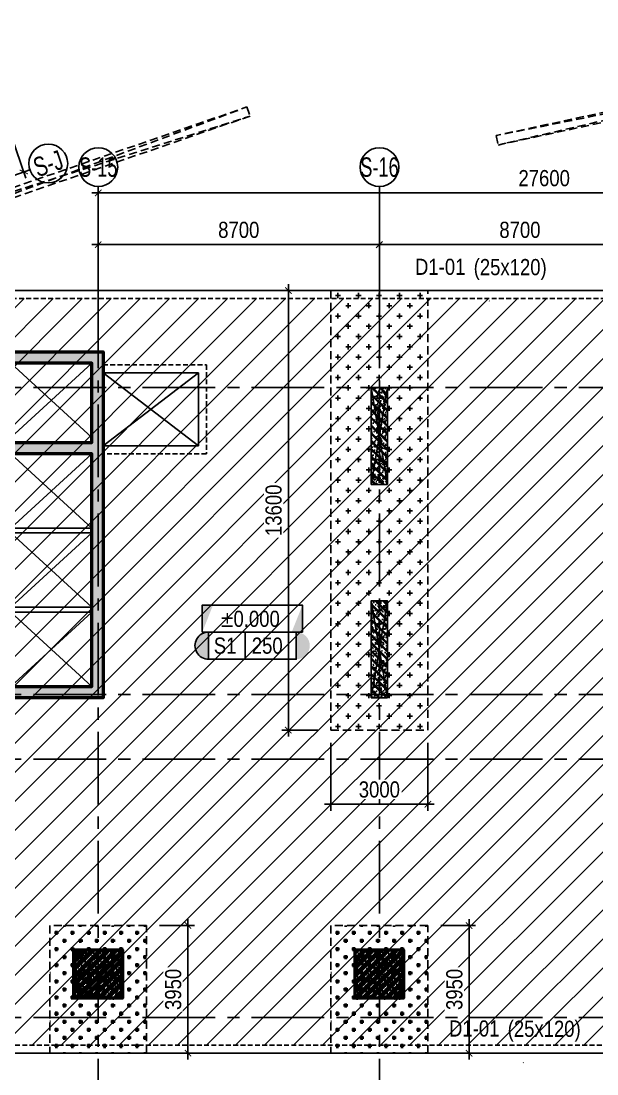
# Model space of a CAD drawing. Header units: millimetres. Extents: x -80883 to 1373228, y -532110 to 182357.
# Drawn here: x 1302852 to 1320670, y -337068 to -304485 of the extents above; entities that cross this region are included whole.
import ezdxf
from ezdxf.enums import TextEntityAlignment as Align

# ---------------------------------------------------------------- set-up
doc = ezdxf.new("R2010")
doc.units = ezdxf.units.MM
doc.header["$LTSCALE"] = 100
doc.header["$PDMODE"] = 32
doc.header["$PDSIZE"] = 2.5
for name, pattern in [('CENTER2', [1.125, 0.75, -0.125, 0.125, -0.125]), ('DASHED', [4.5, 3, -1.5]), ('HIDDEN', [0.375, 0.25, -0.125])]:
    doc.linetypes.add(name, pattern=pattern)
for name, color, linetype, lineweight in [('0-Hatch', 250, 'Continuous', 40), ('ccu12-Tencaukien', 9, 'Continuous', 15), ('KC-Tencaukien', 9, 'Continuous', 15), ('KT-Net cot', 2, 'Continuous', 50), ('KT-Net cot vach', 6, 'Continuous', 50), ('ST_MBDV Cot vach 220805$0$Xref_ST_MBDV Cot vach 30.7.2022$0$KT-Net cot vach', 6, 'Continuous', 50)]:
    doc.layers.add(name, color=color, linetype=linetype, lineweight=lineweight)
for name, color, linetype in [('0-khuat', 3, 'HIDDEN'), ('ccu11-Khuat', 9, 'DASHED'), ('ccu11-Manh', 8, 'Continuous'), ('ccu12-Chidan', 9, 'Continuous'), ('ccu12-Hatch', 250, 'Continuous'), ('ccu12-Manh', 8, 'Continuous'), ('ccu12-Text', 31, 'Continuous'), ('ccu12-Thay', 7, 'Continuous'), ('ccu12-Truc', 13, 'CENTER2'), ('KC2-DIM', 251, 'Continuous'), ('KCS_COLUMN', 2, 'Continuous'), ('KT-Dim', 8, 'Continuous'), ('KT-Hatch', 251, 'Continuous'), ('Xref_ST_MBDV Cot vach 30.7.2022|Xref_ST_MBDV Cot vach 30.7.2022|Xref_ST_MBDV Cot vach 30.7.2022|Xref_ST_MBDV Cot vach 30.7.2022|A-GRID-SYM', 50, 'Continuous'), ('Xref_ST_MBDV Cot vach 30.7.2022|Xref_ST_MBDV Cot vach 30.7.2022|Xref_ST_MBDV Cot vach 30.7.2022|Xref_ST_MBDV Cot vach 30.7.2022|KC-Betong', 6, 'Continuous')]:
    doc.layers.add(name, color=color, linetype=linetype)
doc.styles.add('Arial Narrow', font='ARIALN.TTF')
doc.styles.add('HBA-Text', font='GOTHIC.TTF')
doc.dimstyles.new('ccu12-200', dxfattribs={"dimscale": 200, "dimtxt": 2.5, "dimasz": 1, "dimexe": 1, "dimexo": 2, "dimgap": 1, "dimtad": 1, "dimdec": 0, "dimrnd": 5, "dimdsep": 46, "dimtxsty": 'Arial Narrow', "dimblk": 'ARCHTICK', "dimcen": -1, "dimdle": 1, "dimclrd": 256, "dimclre": 256, "dimclrt": 3, "dimadec": 0, "dimazin": 2, "dimtfac": 0.1, "dimtdec": 0, "dimtmove": 0, "dimatfit": 1, "dimldrblk": 'ARCHTICK', "dimfxl": 1, "dimtvp": 0.8333333333333334, "dimtolj": 1, "dimtzin": 12, "dimarcsym": 0})

# ---------------------------------------------------------------- blocks, each defined once
blk = doc.blocks.new('MBKC-T1-PN')
at = {"layer": '0-Hatch', "ltscale": 2}
h = blk.add_hatch(dxfattribs=at)
h.set_pattern_fill('CROSS', color=256, scale=1000, angle=90.00000000000001, style=0)
h.set_pattern_definition([(90, (1621195.804326333, -7908515.616437938), (-250.0000000000001, 250), [125, -375.0000000000001]), (180, (1621258.304326333, -7908453.116437938), (-250, -250.0000000000001), [125, -375.0000000000001])])
h.paths.add_polyline_path([(74136.80432633101, -31726.61643793434), (71136.80432633101, -31726.61643793434), (71136.80432633101, -35676.6149032829), (74136.80432633101, -35676.6149032829)])
h = blk.add_hatch(dxfattribs=at)
h.set_pattern_fill('CROSS', color=256, scale=1000, angle=90.00000000000001, style=0)
h.set_pattern_definition([(90, (1629895.804326333, -7908515.616428565), (-250.0000000000001, 250), [125, -375.0000000000001]), (180, (1629958.304326333, -7908453.116428565), (-250, -250.0000000000001), [125, -375.0000000000001])])
h.paths.add_polyline_path([(82836.80432633101, -31726.61642856174), (79836.80432633101, -31726.61642856174), (79836.80432633101, -35676.6148939103), (82836.80432633101, -35676.6148939103)])
at = {"layer": 'ccu12-Hatch', "ltscale": 0.5}
h = blk.add_hatch(dxfattribs=at)
h.set_pattern_fill('ANSI31', color=256, scale=200)
h.set_pattern_definition([(45, (-1232600.871086698, 300749.4537652719), (-449.0128060534577, 449.0128060534577), [])])
edge = h.paths.add_edge_path()
edge.add_arc((39596.5258784194, -12165.34503250691), 24169.46523214078, 82.88137897741478, 110.3519449384467, ccw=False)
edge.add_line((42591.70211395179, 11817.81507882464), (58406.76826363965, 7707.460248947376))
edge.add_arc((57566.76677237987, 4896.279314257787), 2933.997401648627, 22.368302132014207, 73.36346853650582, ccw=False)
edge.add_line((60280.00056402339, 6012.837931064423), (65645.2552123724, -9495.342720050656))
edge.add_arc((69912.35162360128, -7700.789438651875), 4629.096376454211, 202.8094831940485, 267.8461387636046)
edge.add_line((69738.37575314008, -12326.61538209155), (89786.80552536738, -12326.61538209155))
edge.add_line((89786.80552536738, -12326.61538209155), (89786.80552536552, -14486.6249031527))
edge.add_line((89786.80552536552, -14486.6249031527), (90834.7687206131, -14486.62490315287))
edge.add_line((90834.7687206131, -14486.62490315287), (90834.76635349239, -14486.62703115697))
edge.add_line((90834.76635349239, -14486.62703115697), (93582.1413394094, -14486.62703115703))
edge.add_line((93582.1413394094, -14486.62703115703), (93582.14357479545, -14486.50828201312))
edge.add_line((93582.14357479545, -14486.50828201312), (97086.90349016106, -14486.6082508968))
edge.add_line((97086.90349016106, -14486.6082508968), (97086.90349016106, -24426.61538177478))
edge.add_line((97086.90349016106, -24426.61538177478), (89886.80552545143, -24426.6153830188))
edge.add_line((89886.80552545143, -24426.6153830188), (89886.80552545143, -26426.61538159492))
edge.add_line((89886.80552545143, -26426.61538159492), (104609.6535231646, -26426.61538159504))
edge.add_line((104609.6535231646, -26426.61538159504), (105347.4875280627, -29849.06259193434))
edge.add_arc((100503.7394000653, -30535.27201428305), 4892.113990781321, -88.98280526600831, 8.063382661788978, ccw=False)
edge.add_line((100590.5864808073, -35426.61506945355), (55455.55192690738, -35426.61506945355))
edge.add_arc((55461.66778308339, -30567.90211140737), 4858.716807180945, 197.5048071931062, 269.9278795506233, ccw=False)
edge.add_line((50827.94980508671, -32029.33521380113), (46319.23951797537, -19000.21078809898))
edge.add_arc((35342.89111414202, -23363.40948498569), 11811.76223731449, 21.6782725501053, 114.2965891740708)
edge.add_line((30482.82222025329, -12597.84133938845), (15440.22126940242, -17787.66880758357))
edge.add_arc((13548.83679810865, -12297.90464630711), 5806.448636187753, 244.533379235947, 289.01032906862923, ccw=False)
edge.add_arc((51601.22406761372, 27498.46431632899), 60602.85856022522, 217.6298442272399, 228.0027393231647, ccw=False)
edge.add_line((3605.473727127304, -9503.081798993808), (-504.3626536345109, -3435.722267398494))
edge.add_arc((2629.021960851969, -2740.241346217575), 3209.640611350007, 105.4996049737502, 192.5144003469773, ccw=False)
edge.add_line((1771.304140177555, 352.6720043509267), (31190.7288702894, 10495.31749677))
h = blk.add_hatch(dxfattribs=at)
h.set_pattern_fill('CROSS', color=256, scale=50)
h.set_pattern_definition([(0, (-894364.7616369408, 300749.4537652719), (317.5, 317.5), [158.75, -476.25]), (90, (-894285.3866369408, 300670.0787652719), (-317.5, 317.5), [158.75, -476.25])])
h.paths.add_polyline_path([(79836.8046443204, -25676.61666191678), (82836.8046443204, -25676.61666191678), (82836.8046443204, -12076.61538209155), (79836.8046443204, -12076.61538209155)])
at = {"elevation": 2.277554147128418e-10}
blk.add_lwpolyline([(72786.80449040746, -14626.6307978424), (75736.78940863675, -14626.6307978424), (75736.78940863675, -16876.63079784263), (72786.80449040746, -16876.63079784263)], close=True, dxfattribs=at)
at = {"layer": '0-khuat', "ltscale": 10}
for points in [[(82836.8046443204, -25676.61666191678), (82836.8046443204, -12076.61538209155), (79836.8046443204, -12076.61538209155), (79836.8046443204, -25676.61666191678)], [(74136.80432633101, -35676.6149032829), (74136.80432633101, -31726.61643793434), (71136.80432633101, -31726.61643793434), (71136.80432633101, -35676.6149032829)], [(82836.80432633101, -35676.6148939103), (82836.80432633101, -31726.61642856174), (79836.80432633101, -31726.61642856174), (79836.80432633101, -35676.6148939103)]]:
    blk.add_lwpolyline(points, close=True, dxfattribs=at)
at = {"layer": 'ccu11-Khuat', "ltscale": 0.5, "elevation": -0.1248620286703281}
blk.add_lwpolyline([(69738.37575314008, -12326.61538209155), (89786.80552536738, -12326.61538209155), (89786.80552536552, -14486.6249031527), (90834.7687206131, -14486.62490315287), (90834.76635349239, -14486.62703115697), (93582.1413394094, -14486.62703115703), (93582.14357479545, -14486.50828201312), (97086.90349016106, -14486.6082508968), (97086.90349016106, -24426.61538177478), (89886.80552545143, -24426.6153830188), (89886.80552545143, -26426.61538159492), (104609.6535231646, -26426.61538159504), (105347.4875280627, -29849.06259193434, -0.4507096037373304), (100590.5864808073, -35426.61506945355), (55455.55192690738, -35426.61506945355, -0.3269618123751123)], format="xyb", dxfattribs=at)
at = {"layer": 'ccu11-Khuat', "ltscale": 0.5, "elevation": 2.277554147128418e-10}
blk.add_lwpolyline([(72786.8044904077, -14376.6307978424), (75986.78940863675, -14376.6307978424), (75986.78940863675, -17126.63079784263), (72786.8044904077, -17126.63079784263)], dxfattribs=at)
at = {"layer": 'ccu12-Thay', "ltscale": 0.5, "elevation": -0.1248620286703281}
blk.add_lwpolyline([(69743.14055128163, -12076.61538209155), (90036.80552536761, -12076.61538209155), (90036.80552536575, -14236.62490315275), (91486.80552544771, -14236.62490315299), (91486.803158327, -14236.62703115703), (93336.803158327, -14236.62703115703), (93336.80552544771, -14236.50128395105), (97336.90349016106, -14236.61538173171), (97336.90349016106, -24676.61538173159), (90136.80552545143, -24676.61538297561), (90136.80552545143, -26176.61538159492), (104811.5005761045, -26176.61538159504), (105593.7363485578, -29805.02044220309, -0.4513714951595503), (100592.7780615496, -35676.61506945355), (55455.39655799186, -35676.61506945355, -0.3267809868965265)], format="xyb", dxfattribs=at)
at = {"layer": 'KC2-DIM', "ltscale": 0.5, "elevation": 2.277554147128418e-10}
for points in [[(72786.8044904077, -14626.6307978424), (75736.78940863675, -16876.63079784263)], [(75736.78940863675, -14626.6307978424), (72786.8044904084, -16876.63079784263)]]:
    blk.add_lwpolyline(points, dxfattribs=at)
blk = doc.blocks.new('GRID-SYM-flat-91')
at = {"layer": 'Xref_ST_MBDV Cot vach 30.7.2022|Xref_ST_MBDV Cot vach 30.7.2022|Xref_ST_MBDV Cot vach 30.7.2022|Xref_ST_MBDV Cot vach 30.7.2022|A-GRID-SYM'}
blk.add_circle((4.8934190270717e-20, 8.188053953086348e-18, 2.739336506401461e-07), 900.0000000000003, dxfattribs=at)
at = {"layer": 'Xref_ST_MBDV Cot vach 30.7.2022|Xref_ST_MBDV Cot vach 30.7.2022|Xref_ST_MBDV Cot vach 30.7.2022|Xref_ST_MBDV Cot vach 30.7.2022|A-GRID-SYM', "style": 'HBA-Text'}
blk.add_attdef('GRID', text='', height=900.0000000000003, rotation=19.04713795291325, dxfattribs=at).set_placement((4.8934190270717e-20, 8.188053953086348e-18, 2.739336506401461e-07), align=Align.MIDDLE_CENTER)
blk = doc.blocks.new('_ARCHTICK')
at = {"color": 0, "linetype": 'ByBlock', "const_width": 0.15}
blk.add_lwpolyline([(-0.5, -0.5), (0.5, 0.5)], dxfattribs=at)
blk = doc.blocks.new('*D1074')
at = {"layer": 'Defpoints', "color": 0, "transparency": 16777216}
for p in [(366646.887502437, -37704.25700299309, 0.0008513056641429317), (379299.6929281667, -66025.65167231504), (376730.3129510398, -66912.72377175502, 0.0007666026713804702)]:
    blk.add_point(p, dxfattribs=at)
at = {"layer": 'KT-Dim', "lineweight": -2, "transparency": 16777216}
for p, q in [((367024.9877345426, -37573.71883048504), (369404.6692217365, -36752.13966678189)), ((369150.3500194298, -36628.3586369831), (379364.9620144206, -66214.70178836775)), ((377108.4131831453, -66782.185599247), (379488.7430442194, -65960.38258606098))]:
    blk.add_line(p, q, dxfattribs=at)
at = {"layer": 'KT-Dim', "lineweight": -2, "transparency": 16777216, "xscale": 200, "yscale": 200, "zscale": 200}
for p, rotation in [((369215.6191056837, -36817.40875303587), 109.0471074728855), ((379299.6929281667, -66025.65167231495), 289.0471074728856)]:
    blk.add_blockref('_ARCHTICK', p, dxfattribs=dict(at, rotation=rotation))
at = {"layer": 'KT-Dim', "color": 3, "transparency": 16777216, "insert": (374688.0158394334, -51272.94954548511), "char_height": 500, "attachment_point": 5, "rotation": 289.04710747288556, "style": 'Arial Narrow'}
blk.add_mtext('\\A1;30900', dxfattribs=at)
blk = doc.blocks.new('*D1076')
at = {"layer": 'Defpoints', "color": 0, "transparency": 16777216}
for p in [(390299.3874795341, -68274.78057617624), (381599.3874795341, -71082.38548119343, -7.594823728268585e-05), (390299.3874795341, -71117.965626513, -7.594823728268585e-05)]:
    blk.add_point(p, dxfattribs=at)
at = {"layer": 'KT-Dim', "lineweight": -2, "transparency": 16777216}
for p, q in [((381599.3874795341, -70682.38548119343), (381599.3874795341, -68074.78057617624)), ((390299.3874795341, -70717.965626513), (390299.3874795341, -68074.78057617624)), ((381399.3874795341, -68274.78057617624), (390499.3874795341, -68274.78057617624))]:
    blk.add_line(p, q, dxfattribs=at)
at = {"layer": 'KT-Dim', "lineweight": -2, "transparency": 16777216, "xscale": 200, "yscale": 200, "zscale": 200, "rotation": 180}
blk.add_blockref('_ARCHTICK', (381599.3874795341, -68274.78057617624), dxfattribs=at)
at = {"layer": 'KT-Dim', "lineweight": -2, "transparency": 16777216, "xscale": 200, "yscale": 200, "zscale": 200}
blk.add_blockref('_ARCHTICK', (390299.3874795341, -68274.78057617624), dxfattribs=at)
at = {"layer": 'KT-Dim', "color": 3, "transparency": 16777216, "insert": (385949.3874795341, -67819.4940823154), "char_height": 500, "attachment_point": 5, "style": 'Arial Narrow'}
blk.add_mtext('\\A1;8700', dxfattribs=at)
blk = doc.blocks.new('*D1077')
at = {"layer": 'Defpoints', "color": 0, "transparency": 16777216}
for p in [(398999.3874795341, -68274.78057617624), (398999.3874795341, -70975.64417300106, -7.594823728268585e-05), (390299.3874795341, -71117.965626513, -7.594823728268585e-05)]:
    blk.add_point(p, dxfattribs=at)
at = {"layer": 'KT-Dim', "lineweight": -2, "transparency": 16777216}
for p, q in [((390299.3874795341, -70717.965626513), (390299.3874795341, -68074.78057617624)), ((398999.3874795341, -70575.64417300106), (398999.3874795341, -68074.78057617624)), ((390099.3874795341, -68274.78057617624), (399199.3874795341, -68274.78057617624))]:
    blk.add_line(p, q, dxfattribs=at)
at = {"layer": 'KT-Dim', "lineweight": -2, "transparency": 16777216, "xscale": 200, "yscale": 200, "zscale": 200, "rotation": 180}
blk.add_blockref('_ARCHTICK', (390299.3874795341, -68274.78057617624), dxfattribs=at)
at = {"layer": 'KT-Dim', "lineweight": -2, "transparency": 16777216, "xscale": 200, "yscale": 200, "zscale": 200}
blk.add_blockref('_ARCHTICK', (398999.3874795341, -68274.78057617624), dxfattribs=at)
at = {"layer": 'KT-Dim', "color": 3, "transparency": 16777216, "insert": (394649.3874795341, -67819.4940823154), "char_height": 500, "attachment_point": 5, "style": 'Arial Narrow'}
blk.add_mtext('\\A1;8700', dxfattribs=at)
blk = doc.blocks.new('*D1080')
at = {"layer": 'Defpoints', "color": 0, "transparency": 16777216}
for p in [(409199.3874795341, -66674.78057617624), (381599.3874795341, -70845.41449127195), (409199.3874795341, -70845.41449127195)]:
    blk.add_point(p, dxfattribs=at)
at = {"layer": 'KT-Dim', "lineweight": -2, "transparency": 16777216}
for p, q in [((381399.3874795341, -66674.78057617624), (409399.3874795341, -66674.78057617624)), ((381599.3874795341, -70445.41449127195), (381599.3874795341, -66474.78057617624)), ((409199.3874795341, -70445.41449127195), (409199.3874795341, -66474.78057617624))]:
    blk.add_line(p, q, dxfattribs=at)
at = {"layer": 'KT-Dim', "lineweight": -2, "transparency": 16777216, "xscale": 200, "yscale": 200, "zscale": 200, "rotation": 180}
blk.add_blockref('_ARCHTICK', (381599.3874795341, -66674.78057617624), dxfattribs=at)
at = {"layer": 'KT-Dim', "lineweight": -2, "transparency": 16777216, "xscale": 200, "yscale": 200, "zscale": 200}
blk.add_blockref('_ARCHTICK', (409199.3874795341, -66674.78057617624), dxfattribs=at)
at = {"layer": 'KT-Dim', "color": 3, "transparency": 16777216, "insert": (395399.3874795341, -66219.4940823154), "char_height": 500, "attachment_point": 5, "style": 'Arial Narrow'}
blk.add_mtext('\\A1;27600', dxfattribs=at)
blk = doc.blocks.new('GRID-SYM-flat-73')
at = {"layer": 'Xref_ST_MBDV Cot vach 30.7.2022|Xref_ST_MBDV Cot vach 30.7.2022|Xref_ST_MBDV Cot vach 30.7.2022|Xref_ST_MBDV Cot vach 30.7.2022|A-GRID-SYM'}
blk.add_circle((-7.267935535991315e-20, -1.216128191088018e-17, -4.068591107726854e-07), 900.0000000000003, dxfattribs=at)
at = {"layer": 'Xref_ST_MBDV Cot vach 30.7.2022|Xref_ST_MBDV Cot vach 30.7.2022|Xref_ST_MBDV Cot vach 30.7.2022|Xref_ST_MBDV Cot vach 30.7.2022|A-GRID-SYM', "style": 'HBA-Text'}
blk.add_attdef('GRID', text='', height=900.0000000000003, rotation=359.6302510781834, dxfattribs=at).set_placement((-7.267935535991315e-20, -1.216128191088018e-17, -4.068591107726854e-07), align=Align.MIDDLE_CENTER)
blk = doc.blocks.new('LOI-B2-T1-PN')
at = {"layer": 'KT-Hatch'}
h = blk.add_hatch(dxfattribs=at)
h.set_pattern_fill('BTCT', color=256, scale=30)
h.set_pattern_definition([(49.99999999999999, (106559.8543703831, -42147.03074568097), (215.178054780226, -18.82564049477853), [22.5, -247.5]), (355, (106559.8543703831, -42147.03074568097), (-41.6254000839, 225.6576401100035), [18, -198]), (100.4514, (106577.7858743831, -42148.59954768099), (173.5528145142065, 206.8318626182861), [19.122057, -210.3426336]), (46.18420000000001, (106559.8543703831, -42087.03074568097), (320.1723145876933, -49.65570429870542), [33.75, -371.25]), (96.6356, (106586.535393883, -42091.16873778094), (280.398811664611, 292.2353612701325), [28.6830864, -315.5139]), (351.1842, (106559.8543703831, -42087.03074568097), (280.3985835400882, 292.2355802775974), [27, -297]), (21, (106589.8543703831, -42102.03074568097), (179.0721156355385, -120.7856671996016), [22.5, -247.5]), (326.0000000000001, (106589.8543703831, -42102.03074568097), (72.99459957647451, 217.5450135140559), [18, -198]), (71.4514, (106604.7770402832, -42112.09622748097), (252.066788574447, 96.75914901298572), [19.122057, -210.3426336]), (37.50000000000001, (106559.8543703831, -42147.03074568097), (3.647956595187201, 99.86815614939344), [0, -195.6, 0, -201, 0, -198.75]), (7.499999999999999, (106559.8543703831, -42147.03074568097), (78.92086123264458, 118.3235135647081), [0, -114.6, 0, -191.1, 0, -75.75]), (327.5, (106492.9543703832, -42147.03074568097), (160.1467308517227, -6.766461520313927), [0, -75, 0, -234, 0, -310.5]), (317.5, (106462.9543703832, -42147.03074568097), (174.9558508027159, 30.03149469969532), [0, -97.5, 0, -155.4, 0, -220.5]), (45, (106559.8543703831, -42147.03074568097), (-79.5495128834866, 79.5495128834866), []), (45, (106612.8873788831, -42147.03074568097), (-79.5495128834866, 79.5495128834866), [])])
h.paths.add_polyline_path([(69636.80449040607, -22526.61616688792), (69936.80449040653, -22526.61616688792), (69936.80449040653, -21376.61616688804), (69636.80449040607, -21376.61616688804)], flags=17)
h.paths.add_polyline_path([(69936.8044904056, -18926.61616688804), (69636.80449040513, -18926.61616688804), (69636.80449040513, -20076.61616688792), (69936.8044904056, -20076.61616688792)], flags=17)
h.paths.add_polyline_path([(69636.80449040467, -17626.6161668881), (69936.80449040467, -17626.61616688792), (69936.80449040467, -17126.61616688786), (72436.8044904084, -17126.61616688699), (72436.80449041072, -24326.61616688705), (69936.804490407, -24326.61616688786), (69936.804490407, -23826.61616688798), (69636.804490407, -23826.61616688804), (69636.80449040746, -24676.61616688804), (72786.80449041119, -24676.61616688699), (72786.80449040746, -13976.61616688693), (69636.80449040374, -13976.61616688804), (69636.80449040374, -14901.61616688716), (69936.80449040374, -14901.61616688705), (69936.80449040374, -14326.6161668881), (72436.80449040746, -14326.61616688705), (72436.8044904084, -16776.61616688705), (69936.80449040467, -16776.61616688792), (69936.8044904042, -16201.61616688705), (69636.80449040374, -16201.61616688722)])
h.paths.add_polyline_path([(66336.804490407, -24326.6161668892), (63836.804490407, -24326.61616689002), (63836.80449040467, -17126.61616689002), (66336.80449040467, -17126.6161668892), (66336.80449040467, -17626.6161668881), (66636.80449040467, -17626.61616688798), (66636.80449040467, -16776.61616688909), (63486.80449040467, -16776.61616689019), (63486.804490407, -24676.61616689013), (66636.80449040746, -24676.61616688909), (66636.804490407, -23826.61616688792), (66336.804490407, -23826.61616688804)])
h.paths.add_polyline_path([(66336.80449040607, -22526.61616688786), (66636.80449040653, -22526.61616688786), (66636.80449040653, -21376.61616688798), (66336.80449040607, -21376.61616688798)], flags=17)
h.paths.add_polyline_path([(66336.80449040467, -20076.61616688792), (66636.8044904056, -20076.61616688792), (66636.8044904056, -18926.61616688792), (66336.80449040467, -18926.61616688792)], flags=17)
at = {"ltscale": 0.5}
for points in [[(69936.80449040979, -19426.61616688786), (72436.80449040933, -19426.61616688705)], [(69936.80449040933, -19576.61616688786), (72436.80449040863, -19576.61616688699)], [(69936.80449041072, -21876.61616688786), (72436.80449041002, -21876.61616688705)], [(69936.80449041026, -22026.61616688786), (72436.80449040933, -22026.61616688699)]]:
    blk.add_lwpolyline(points, dxfattribs=at)
at = {"layer": 'ccu12-Manh', "ltscale": 0.5}
for points in [[(69936.80449040746, -14326.61616688786), (72436.80449040746, -16626.61616688699)], [(69936.80449040816, -16626.6161668878), (72436.80449040746, -14326.61616688705)], [(69936.8044904084, -17126.61616688804), (72436.8044904084, -19426.61616688716)], [(69936.8044904091, -19426.61616688798), (72436.8044904084, -17126.61616688722)], [(69936.80449040863, -19576.6161668878), (72436.80449040863, -21876.61616688693)], [(69936.80449040933, -21876.61616688775), (72436.80449040863, -19576.61616688699)], [(69936.80449040933, -22026.6161668878), (72436.80449040933, -24326.61616688693)], [(69936.80449041002, -24326.61616688775), (72436.80449040933, -22026.61616688699)]]:
    blk.add_lwpolyline(points, dxfattribs=at)
at = {"layer": 'ST_MBDV Cot vach 220805$0$Xref_ST_MBDV Cot vach 30.7.2022$0$KT-Net cot vach'}
blk.add_lwpolyline([(69636.80449040374, -14901.61616688716), (69636.80449040374, -13976.61616688804), (72786.80449040746, -13976.61616688693), (72786.80449041119, -24676.61616688699), (69636.80449040746, -24676.61616688804), (69636.804490407, -23826.61616688804), (69936.804490407, -23826.61616688798), (69936.804490407, -24326.61616688786), (72436.80449041072, -24326.61616688705), (72436.8044904084, -17126.61616688699), (69936.80449040467, -17126.61616688786), (69936.80449040467, -17626.61616688792), (69636.80449040467, -17626.6161668881), (69636.80449040374, -16201.61616688722), (69936.8044904042, -16201.61616688705), (69936.80449040467, -16776.61616688792), (72436.8044904084, -16776.61616688705), (72436.80449040746, -14326.61616688705), (69936.80449040374, -14326.6161668881), (69936.80449040374, -14901.61616688705)], close=True, dxfattribs=at)
blk = doc.blocks.new('*U337')
h = blk.add_hatch()
h.set_pattern_fill('VATLIEU04', color=250, scale=40, style=0, pattern_type=2)
h.set_pattern_definition([(49.99999999999999, (-449.9999999999709, 3049.999999999995), (286.9040730403014, -25.10085399303804), [30, -330]), (355, (-449.9999999999709, 3049.999999999995), (-55.50053344520001, 300.8768534800047), [24, -264]), (100.4514, (-426.0913279999709, 3047.908263999995), (231.4037526856086, 275.7758168243814), [25.496076, -280.4568448]), (46.18420000000001, (-449.9999999999709, 3129.999999999995), (426.8964194502578, -66.20760573160723), [45, -495]), (96.6356, (-414.4253019999708, 3124.482677199995), (373.8650822194813, 389.6471483601767), [38.2441152, -420.6852]), (351.1842, (-449.9999999999709, 3129.999999999995), (373.8647780534509, 389.6474403701299), [36, -396]), (21, (-409.9999999999709, 3109.999999999995), (238.7628208473847, -161.0475562661355), [30, -330]), (326.0000000000001, (-409.9999999999709, 3109.999999999995), (97.32613276863269, 290.0600180187412), [24, -264]), (71.4514, (-390.1031067999709, 3096.579357599995), (336.089051432596, 129.012198683981), [25.496076, -280.4568448]), (37.50000000000001, (-449.9999999999709, 3049.999999999995), (4.863942126916267, 133.1575415325246), [0, -260.8, 0, -268, 0, -265]), (7.499999999999999, (-449.9999999999709, 3049.999999999995), (105.2278149768594, 157.7646847529441), [0, -152.8, 0, -254.8, 0, -101]), (327.5, (-539.1999999999709, 3049.999999999995), (213.5289744689636, -9.021948693751902), [0, -100, 0, -312, 0, -414]), (317.5, (-579.1999999999709, 3049.999999999995), (233.2744677369545, 40.04199293292709), [0, -130, 0, -207.2, 0, -294]), (45, (-449.9999999999709, 3049.999999999995), (-120.2081528017131, 120.2081528017131), []), (45, (-449.9999999999709, 3098.999999999995), (-120.2081528017131, 120.2081528017131), [])])
h.paths.add_polyline_path([(-475, -474.9999999999998), (25, -475.0000000000047), (25.0000000000291, 2524.999999999995), (-474.9999999999709, 2525)])
at = {"color": 6, "ltscale": 0.25}
blk.add_lwpolyline([(-475, -474.9999999999998), (25, -475.0000000000047), (25.0000000000291, 2524.999999999995), (-474.9999999999709, 2525)], close=True, dxfattribs=at)
at = {"layer": 'Defpoints', "linetype": 'ByBlock', "ltscale": 30}
for p, q in [((25, -475.0000000000047), (-474.9999999999709, 2525)), ((-475, -474.9999999999998), (25.0000000000291, 2524.999999999995))]:
    blk.add_line(p, q, dxfattribs=at)
blk = doc.blocks.new('*U151')
h = blk.add_hatch()
h.set_pattern_fill('VATLIEU04', color=250, scale=40, style=0, pattern_type=2)
h.set_pattern_definition([(49.99999999999999, (550, -550), (286.9040730403014, -25.10085399303804), [30, -330]), (355, (550, -550), (-55.50053344520001, 300.8768534800047), [24, -264]), (100.4514, (573.908672, -552.091736), (231.4037526856086, 275.7758168243814), [25.496076, -280.4568448]), (46.18420000000001, (550, -470), (426.8964194502578, -66.20760573160723), [45, -495]), (96.6356, (585.574698, -475.5173228), (373.8650822194813, 389.6471483601767), [38.2441152, -420.6852]), (351.1842, (550, -470), (373.8647780534509, 389.6474403701299), [36, -396]), (21, (590, -490), (238.7628208473847, -161.0475562661355), [30, -330]), (326.0000000000001, (590, -490), (97.32613276863269, 290.0600180187412), [24, -264]), (71.4514, (609.8968932, -503.4206424), (336.089051432596, 129.012198683981), [25.496076, -280.4568448]), (37.50000000000001, (550, -550), (4.863942126916267, 133.1575415325246), [0, -260.8, 0, -268, 0, -265]), (7.499999999999999, (550, -550), (105.2278149768594, 157.7646847529441), [0, -152.8, 0, -254.8, 0, -101]), (327.5, (460.8, -550), (213.5289744689636, -9.021948693751902), [0, -100, 0, -312, 0, -414]), (317.5, (420.8, -550), (233.2744677369545, 40.04199293292709), [0, -130, 0, -207.2, 0, -294]), (45, (550, -550), (-120.2081528017131, 120.2081528017131), []), (45, (550, -501), (-120.2081528017131, 120.2081528017131), [])])
h.paths.add_polyline_path([(-475, 475), (1025, 475), (1025, -1025), (-475, -1025)])
at = {"color": 6, "ltscale": 0.25}
blk.add_lwpolyline([(-475, 475), (1025, 475), (1025, -1025), (-475, -1025)], close=True, dxfattribs=at)
at = {"layer": 'Defpoints', "linetype": 'ByBlock', "ltscale": 30}
for p, q in [((1025, 475), (-475, -1025)), ((-475, 475), (1025, -1025))]:
    blk.add_line(p, q, dxfattribs=at)
blk = doc.blocks.new('MBDV-B1-T1-PN')
at = {"layer": 'KT-Net cot vach'}
for p in [(72361.80449052667, -32951.61703728227, 7.594816086537956e-05), (81061.80449052667, -32951.61702790967, 7.59481297612464e-05)]:
    blk.add_blockref('*U151', p, dxfattribs=at)
at = {"layer": 'Xref_ST_MBDV Cot vach 30.7.2022|Xref_ST_MBDV Cot vach 30.7.2022|Xref_ST_MBDV Cot vach 30.7.2022|Xref_ST_MBDV Cot vach 30.7.2022|KC-Betong', "linetype": 'ByBlock', "xscale": -1, "rotation": 359.9999999999985}
for p in [(81111.80448012985, -17601.61616640817, -7.594824095558117e-05), (81111.80448012985, -24201.61616640817, -7.594824095558117e-05)]:
    blk.add_blockref('*U337', p, dxfattribs=at)
blk = doc.blocks.new('ccu11-cmb-flat-8')
at = {"layer": 'ccu12-Chidan', "color": 7}
blk.add_lwpolyline([(0, 0), (1549.76089105694, 0), (1549.76089105694, 418.967561994592), (0, 418.967561994592)], close=True, dxfattribs=at)
at = {"layer": 'ccu12-Chidan'}
for points in [[(0, 0), (166.3698098819586, 418.967561994592), (0, 418.967561994592)], [(1549.76089105694, 418.967561994592), (1383.391081174981, 0), (1549.76089105694, 0)]]:
    blk.add_solid(points, dxfattribs=at)
at = {"layer": 'ccu12-Chidan', "color": 31, "style": 'Arial Narrow', "width": 0.8}
blk.add_attdef('+100.00', text='', height=250, dxfattribs=at).set_placement((745.1558620325814, 205.5562299680314), align=Align.MIDDLE_CENTER)
blk = doc.blocks.new('ccu11-chieudaysan-flat-2')
at = {"layer": 'ccu12-Chidan'}
for points in [[(-568.9677828538697, -2.619344741106033e-10), (-568.9677828538697, 418.9675619945338, 1)], [(787.9355657075066, 418.9675619945338), (787.9355657075066, -2.619344741106033e-10, 1)]]:
    blk.add_hatch(color=8, dxfattribs=at).paths.add_polyline_path(points)
at = {"layer": 'ccu12-Chidan', "color": 7}
blk.add_line((0, 0), (0, 418.9675619945629), dxfattribs=at)
blk.add_lwpolyline([(-568.9677828541026, 0), (787.9355657075066, 0), (787.9355657075066, 418.9675619945629), (-568.9677828541026, 418.9675619945629)], close=True, dxfattribs=at)
blk.add_arc((-568.9677828541026, 209.4837809972232), 209.4837809973396, 90, 270.0000604044855, dxfattribs=at)
at = {"layer": 'ccu12-Chidan', "color": 31, "style": 'Arial Narrow', "width": 0.7}
for tag, p in [('S00', (-488.0154019014444, 209.4837809972232)), ('200', (99.99999999976717, 209.4837809972232))]:
    blk.add_attdef(tag, text='', height=250, dxfattribs=at).set_placement(p, align=Align.MIDDLE_LEFT)
blk = doc.blocks.new('*U699')
at = {"layer": 'ccu12-Tencaukien', "color": 8, "ltscale": 10000}
blk.add_line((360.6565736538532, -155.3215232637356), (354.4065714950475, -155.3215232637356), dxfattribs=at)
at = {"layer": 'ccu12-Text', "color": 2, "style": 'Arial Narrow', "width": 0.8}
blk.add_attdef('SH', text='', height=300, dxfattribs=at).set_placement((275.6048113084853, 5.864471777974813), align=Align.BOTTOM_RIGHT)
at = {"layer": 'ccu12-Text', "color": 31, "style": 'Arial Narrow', "width": 0.8}
for tag, p in [('(', (507.5315725744504, -75.41116959831947)), ('KT', (632.605666770517, -75.41116959831947)), (')', (962.8971199221714, -75.41116959831947))]:
    blk.add_attdef(tag, text='', height=250, dxfattribs=at).set_placement(p, align=Align.BOTTOM_LEFT)
blk = doc.blocks.new('*D1249')
at = {"layer": 'Defpoints', "color": 0, "ltscale": 0.5, "transparency": 16777216}
for p in [(1306737.67541303, -332476.0705169245), (1308016.048324719, -332476.0705169245), (1306737.67541303, -336426.0688347255, -0.1248620286703281)]:
    blk.add_point(p, dxfattribs=at)
at = {"layer": 'KC2-DIM', "lineweight": -2, "ltscale": 0.5, "transparency": 16777216}
for p, q in [((1308016.048324719, -336626.0688347255), (1308016.048324719, -332276.0705169245)), ((1307137.67541303, -332476.0705169245), (1308216.048324719, -332476.0705169245)), ((1307137.67541303, -336426.0688347255), (1308216.048324719, -336426.0688347255))]:
    blk.add_line(p, q, dxfattribs=at)
at = {"layer": 'KC2-DIM', "lineweight": -2, "ltscale": 0.5, "transparency": 16777216, "xscale": 200, "yscale": 200, "zscale": 200}
for p, rotation in [((1308016.048324719, -332476.0705169245), 90), ((1308016.048324719, -336426.0688347255), 270)]:
    blk.add_blockref('_ARCHTICK', p, dxfattribs=dict(at, rotation=rotation))
at = {"layer": 'KC2-DIM', "color": 3, "ltscale": 0.5, "transparency": 16777216, "insert": (1307560.761830858, -334451.0696758254), "char_height": 500, "attachment_point": 5, "rotation": 90, "style": 'Arial Narrow', "bg_fill": 3, "box_fill_scale": 1.1, "bg_fill_color": 256, "bg_fill_true_color": 13158600, "bg_fill_transparency": 0}
blk.add_mtext('\\A1;3950', dxfattribs=at)
blk = doc.blocks.new('*D1244')
at = {"layer": 'Defpoints', "color": 0, "ltscale": 0.5, "transparency": 16777216}
for p in [(1315437.67541303, -332476.0705169245), (1316716.048324719, -332476.0705169245), (1315437.67541303, -336426.0686591823)]:
    blk.add_point(p, dxfattribs=at)
at = {"layer": 'KC2-DIM', "lineweight": -2, "ltscale": 0.5, "transparency": 16777216}
for p, q in [((1316716.048324719, -336626.0686591823), (1316716.048324719, -332276.0705169245)), ((1315837.67541303, -332476.0705169245), (1316916.048324719, -332476.0705169245)), ((1315837.67541303, -336426.0686591823), (1316916.048324719, -336426.0686591823))]:
    blk.add_line(p, q, dxfattribs=at)
at = {"layer": 'KC2-DIM', "lineweight": -2, "ltscale": 0.5, "transparency": 16777216, "xscale": 200, "yscale": 200, "zscale": 200}
for p, rotation in [((1316716.048324719, -332476.0705169245), 90), ((1316716.048324719, -336426.0686591823), 270)]:
    blk.add_blockref('_ARCHTICK', p, dxfattribs=dict(at, rotation=rotation))
at = {"layer": 'KC2-DIM', "color": 3, "ltscale": 0.5, "transparency": 16777216, "insert": (1316260.761830858, -334451.0695880537), "char_height": 500, "attachment_point": 5, "rotation": 90, "style": 'Arial Narrow', "bg_fill": 3, "box_fill_scale": 1.1, "bg_fill_color": 256, "bg_fill_true_color": 13158600, "bg_fill_transparency": 0}
blk.add_mtext('\\A1;3950', dxfattribs=at)
blk = doc.blocks.new('*D1274')
at = {"layer": 'Defpoints', "color": 0, "ltscale": 0.5, "transparency": 16777216}
for p in [(1312437.675731018, -326426.0704271886), (1315437.675731018, -326426.0704271886), (1315437.675731018, -328722.6532560139)]:
    blk.add_point(p, dxfattribs=at)
at = {"layer": 'KC2-DIM', "lineweight": -2, "ltscale": 0.5, "transparency": 16777216}
for p, q in [((1312437.675731018, -326826.0704271886), (1312437.675731018, -328922.6532560139)), ((1315437.675731018, -326826.0704271886), (1315437.675731018, -328922.6532560139)), ((1312237.675731018, -328722.6532560139), (1315637.675731018, -328722.6532560139))]:
    blk.add_line(p, q, dxfattribs=at)
at = {"layer": 'KC2-DIM', "lineweight": -2, "ltscale": 0.5, "transparency": 16777216, "xscale": 200, "yscale": 200, "zscale": 200, "rotation": 180}
blk.add_blockref('_ARCHTICK', (1312437.675731018, -328722.6532560139), dxfattribs=at)
at = {"layer": 'KC2-DIM', "lineweight": -2, "ltscale": 0.5, "transparency": 16777216, "xscale": 200, "yscale": 200, "zscale": 200}
blk.add_blockref('_ARCHTICK', (1315437.675731018, -328722.6532560139), dxfattribs=at)
at = {"layer": 'KC2-DIM', "color": 3, "ltscale": 0.5, "transparency": 16777216, "insert": (1313937.675731018, -328267.3667621531), "char_height": 500, "attachment_point": 5, "style": 'Arial Narrow', "bg_fill": 3, "box_fill_scale": 1.1, "bg_fill_color": 256, "bg_fill_true_color": 13158600, "bg_fill_transparency": 0}
blk.add_mtext('\\A1;3000', dxfattribs=at)
blk = doc.blocks.new('*D1275')
at = {"layer": 'Defpoints', "color": 0, "ltscale": 0.5, "transparency": 16777216}
for p in [(1311122.589696665, -312826.0691473635), (1312490.844125023, -312826.0691473635, -0.1248620286703281), (1312437.675731019, -326426.0704271888)]:
    blk.add_point(p, dxfattribs=at)
at = {"layer": 'KC2-DIM', "lineweight": -2, "ltscale": 0.5, "transparency": 16777216}
for p, q in [((1311122.589696665, -326626.0704271888), (1311122.589696665, -312626.0691473635)), ((1312090.844125023, -312826.0691473635), (1310922.589696665, -312826.0691473635)), ((1312037.675731019, -326426.0704271888), (1310922.589696665, -326426.0704271888))]:
    blk.add_line(p, q, dxfattribs=at)
at = {"layer": 'KC2-DIM', "lineweight": -2, "ltscale": 0.5, "transparency": 16777216, "xscale": 200, "yscale": 200, "zscale": 200}
for p, rotation in [((1311122.589696665, -312826.0691473635), 90), ((1311122.589696665, -326426.0704271888), 270)]:
    blk.add_blockref('_ARCHTICK', p, dxfattribs=dict(at, rotation=rotation))
at = {"layer": 'KC2-DIM', "color": 3, "ltscale": 0.5, "transparency": 16777216, "insert": (1310667.303202804, -319626.0697872764), "char_height": 500, "attachment_point": 5, "rotation": 90, "style": 'Arial Narrow', "bg_fill": 3, "box_fill_scale": 1.1, "bg_fill_color": 256, "bg_fill_true_color": 13158600, "bg_fill_transparency": 0}
blk.add_mtext('\\A1;13600', dxfattribs=at)
blk = doc.blocks.new('VACH-NN-PN-T1')
at = {"layer": 'KCS_COLUMN', "linetype": 'HIDDEN', "ltscale": 10}
for p, q in [((105028.5116203628, -15224.7924555908), (86616.07770736702, -19500.57044322649)), ((105091.726123967, -15518.05671617202), (86552.86320376303, -19207.30618264573)), ((67081.11440987396, -22701.23443988373), (78846.10788214393, -18322.01623954385)), ((66983.21527863783, -22417.65771282808), (78944.0116623817, -18605.59136154031))]:
    blk.add_line(p, q, dxfattribs=at)
for points in [[(105091.726123967, -15518.05671617202), (105028.5116203628, -15224.7924555908), (86552.86320376303, -19207.30618264573), (86616.07770736702, -19500.57044322649)], [(67081.11905887583, -22701.23283482454), (66983.21527863783, -22417.65771282808), (78846.10788214393, -18322.01623954385), (78944.0116623817, -18605.59136154031)]]:
    blk.add_lwpolyline(points, close=True, dxfattribs=at)
blk = doc.blocks.new('Grid-ST-flat-3')
at = {"layer": 'ccu12-Truc', "ltscale": 30}
for p, q in [((381599.3874795341, -66474.78057617624), (381599.3874795341, -104409.5824195731)), ((390299.3874795341, -66474.78057617624), (390299.3874795341, -104409.5824195731)), ((366096.2468389631, -72696.27186137123), (425824.0468604062, -72696.27186137007)), ((366096.2468389794, -82196.27186137065), (425824.0468603973, -82196.27186136972)), ((366096.2468389806, -84196.27186137141), (425824.046860399, -84196.27186136867)), ((366096.2468389729, -92196.27186136931), (425824.0468604038, -92196.27186137077))]:
    blk.add_line(p, q, dxfattribs=at)
at = {"layer": 'KT-Dim'}
ref = blk.add_blockref('GRID-SYM-flat-91', (380055.8931257669, -65764.57455507165, -0.0008513056641429317), dxfattribs=dict(at, xscale=0.6666666666666666, yscale=0.6666666666666666, zscale=0.6666666666666666))
ref.add_attrib('GRID', 'S-J', dxfattribs={"layer": 'Xref_ST_MBDV Cot vach 30.7.2022|Xref_ST_MBDV Cot vach 30.7.2022|Xref_ST_MBDV Cot vach 30.7.2022|Xref_ST_MBDV Cot vach 30.7.2022|A-GRID-SYM', "height": 600, "rotation": 19, "style": 'HBA-Text', "width": 0.75}).set_placement((380055.8931257669, -65764.57455507165, -0.0008514146880924806), align=Align.MIDDLE_CENTER)
ref = blk.add_blockref('GRID-SYM-flat-73', (381602.7929266859, -65874.79024047928, 2.712394071846536e-07), dxfattribs=dict(at, xscale=-0.6666666666666665, yscale=0.6666666666666665, zscale=0.6666666666666665, rotation=179.6748020054017))
ref.add_attrib('GRID', 'S-15', dxfattribs={"layer": 'Xref_ST_MBDV Cot vach 30.7.2022|Xref_ST_MBDV Cot vach 30.7.2022|Xref_ST_MBDV Cot vach 30.7.2022|Xref_ST_MBDV Cot vach 30.7.2022|A-GRID-SYM', "height": 600, "style": 'HBA-Text', "width": 0.7}).set_placement((381602.7929266859, -65874.79024047928, -7.594823728268585e-05), align=Align.MIDDLE_CENTER)
ref = blk.add_blockref('GRID-SYM-flat-73', (390302.7929266859, -65874.79024047928, 2.712394071846536e-07), dxfattribs=dict(at, xscale=-0.6666666666666665, yscale=0.6666666666666665, zscale=0.6666666666666665, rotation=179.6748020054017))
ref.add_attrib('GRID', 'S-16', dxfattribs={"layer": 'Xref_ST_MBDV Cot vach 30.7.2022|Xref_ST_MBDV Cot vach 30.7.2022|Xref_ST_MBDV Cot vach 30.7.2022|Xref_ST_MBDV Cot vach 30.7.2022|A-GRID-SYM', "height": 600, "style": 'HBA-Text', "width": 0.7}).set_placement((390302.7929266859, -65874.79024047928, -7.594823728268585e-05), align=Align.MIDDLE_CENTER)
dim = blk.add_linear_dim(base=(379299.6929281667, -66025.65167231504, -0.0008513056641429317), p1=(366646.887502437, -37704.25700299308), p2=(376730.3129510398, -66912.723771755, -8.470299276246152e-05), angle=109.0471074728856, dimstyle='ccu12-200', dxfattribs=at)
dim.commit()
dim.dimension.update_dxf_attribs({"geometry": '*D1074', "text_midpoint": (374688.0158394334, -51272.94954548511, -0.0008513056641429317)})
for base, p1, p2, picture, middle in [((409199.3874795341, -66674.78057617624), (381599.3874795341, -70845.41449127195), (409199.3874795341, -70845.41449127195), '*D1080', (395399.3874795341, -66219.4940823154)), ((390299.3874795341, -68274.78057617624, 7.594823728268585e-05), (381599.3874795341, -71082.38548119343), (390299.3874795341, -71117.965626513), '*D1076', (385949.3874795341, -67819.4940823154, 7.594823728268585e-05)), ((398999.3874795341, -68274.78057617624, 7.594823728268585e-05), (390299.3874795341, -71117.965626513), (398999.3874795341, -70975.64417300106), '*D1077', (394649.3874795341, -67819.4940823154, 7.594823728268585e-05))]:
    dim = blk.add_linear_dim(base=base, p1=p1, p2=p2, dimstyle='ccu12-200', dxfattribs=at)
    dim.commit()
    dim.dimension.update_dxf_attribs({"geometry": picture, "text_midpoint": middle})

msp = doc.modelspace()

# ---------------------------------------------------------------- block references
for name, p in [('MBKC-T1-PN', (1232600.871086698, -300749.4537652719)), ('Grid-ST-flat-3', (923638.2882514866, -243129.7985158589)), ('LOI-B2-T1-PN', (1232600.871086698, -300749.4537652719))]:
    msp.add_blockref(name, p)
at = {"layer": 'ccu11-Manh'}
msp.add_blockref('MBDV-B1-T1-PN', (1232600.871086698, -300749.4537652719), dxfattribs=at)
at = {"layer": 'ccu12-Tencaukien', "extrusion": (4.388134669035146e-07, -9.799241008827418e-07, 0.9999999999994236)}
ref = msp.add_blockref('*U699', (1316829.829498732, -312655.5310598811, -0.08228456489288938), dxfattribs=dict(at, xscale=1.815893337873055, yscale=1.815893337873055, zscale=1.815893337873055, rotation=339.536933714468))
ref.add_attrib('KT', '(25x120)', dxfattribs={"color": 31, "extrusion": (4.388134669035146e-07, -9.799241008827418e-07, 0.9999999999994236), "height": 499.9999999999999, "style": 'Arial Narrow'}).set_placement((1316855.708310989, -312499.114832774, 0.8837022935766573), align=Align.BOTTOM_LEFT)
ref.add_attrib('SH', 'D1-01', dxfattribs={"color": 2, "extrusion": (4.388134669035146e-07, -9.799241008827418e-07, 0.9999999999994236), "height": 499.9999999999999, "style": 'Arial Narrow'}).set_placement((1316600.77877911, -312490.2383924836, 0.8839588681560736), align=Align.BOTTOM_RIGHT)
ref = msp.add_blockref('*U699', (1317881.866307936, -336226.3015439595, -0.08150858593876065), dxfattribs=dict(at, xscale=1.815893337873055, yscale=1.815893337873055, zscale=1.815893337873055, rotation=339.536933714468))
ref.add_attrib('KT', '(25x120)', dxfattribs={"color": 31, "extrusion": (4.388134669035146e-07, -9.799241008827418e-07, 0.9999999999994236), "height": 499.9999999999999, "style": 'Arial Narrow'}).set_placement((1317907.745120191, -336069.885316852, 0.9068713731424402), align=Align.BOTTOM_LEFT)
ref.add_attrib('SH', 'D1-01', dxfattribs={"color": 2, "extrusion": (4.388134669035146e-07, -9.799241008827418e-07, 0.9999999999994236), "height": 499.9999999999999, "style": 'Arial Narrow'}).set_placement((1317652.815588314, -336061.0088765615, 0.9071279477218562), align=Align.BOTTOM_RIGHT)
at = {"layer": 'KC-Tencaukien'}
ref = msp.add_blockref('ccu11-cmb-flat-8', (1308459.620081847, -323394.5042941119), dxfattribs=dict(at, xscale=1.999999999999999, yscale=1.999999999999999, zscale=1.999999999999999))
ref.add_attrib('+100.00', '%%P0.000', dxfattribs={"layer": 'ccu12-Chidan', "color": 31, "height": 499.9999999999998, "style": 'Arial Narrow'}).set_placement((1309949.931805912, -322983.3918341759), align=Align.MIDDLE_CENTER)
ref = msp.add_blockref('ccu11-chieudaysan-flat-2', (1309790.413193379, -324232.4394201958), dxfattribs=dict(at, xscale=1.999999999999999, yscale=1.999999999999999, zscale=1.999999999999999))
ref.add_attrib('S00', 'S1', dxfattribs={"layer": 'ccu12-Chidan', "color": 31, "height": 499.9999999999998, "style": 'Arial Narrow'}).set_placement((1308814.382389576, -323813.4718582013), align=Align.MIDDLE_LEFT)
ref.add_attrib('200', '250', dxfattribs={"layer": 'ccu12-Chidan', "color": 31, "height": 499.9999999999998, "style": 'Arial Narrow'}).set_placement((1309990.413193378, -323813.4718582013), align=Align.MIDDLE_LEFT)

# ---------------------------------------------------------------- next in the draw order: dimensions: what is measured, and where the dimension line sits
at = {"layer": 'KC2-DIM', "ltscale": 0.5}
dim = msp.add_linear_dim(base=(1315437.675731018, -328722.6532560139), p1=(1312437.675731018, -326426.0704271886), p2=(1315437.675731018, -326426.0704271886), dimstyle='ccu12-200', override={"dimfxl": 150, "dimtfill": 1}, dxfattribs=at)
dim.commit()
dim.dimension.update_dxf_attribs({"geometry": '*D1274', "text_midpoint": (1313937.675731018, -328267.3667621531)})
for base, p1, p2, picture, middle in [((1308016.048324719, -332476.0705169245), (1306737.675413029, -336426.0688347254, -0.1248620286703281), (1306737.675413029, -332476.0705169244), '*D1249', (1307560.761830858, -334451.0696758254)), ((1316716.048324719, -332476.0705169245), (1315437.675413029, -336426.0686591822), (1315437.675413029, -332476.0705169244), '*D1244', (1316260.761830858, -334451.0695880537))]:
    dim = msp.add_linear_dim(base=base, p1=p1, p2=p2, angle=90, dimstyle='ccu12-200', override={"dimfxl": 150, "dimtfill": 1}, dxfattribs=at)
    dim.commit()
    dim.dimension.update_dxf_attribs({"geometry": picture, "text_midpoint": middle})

# ---------------------------------------------------------------- next in the draw order: dimensions: what is measured, and where the dimension line sits
dim = msp.add_linear_dim(base=(1311122.589696665, -312826.0691473635), p1=(1312437.675731018, -326426.0704271886), p2=(1312490.844125023, -312826.0691473634, -0.1248620286703281), angle=90, dimstyle='ccu12-200', override={"dimfxl": 150, "dimtfill": 1}, dxfattribs=at)
dim.commit()
dim.dimension.update_dxf_attribs({"geometry": '*D1275', "text_midpoint": (1310667.303202804, -319626.0697872764)})

# ---------------------------------------------------------------- next in the draw order: block references
at = {"layer": 'KT-Net cot'}
msp.add_blockref('VACH-NN-PN-T1', (1230994.958588628, -288820.4269154225), dxfattribs=at)

doc.saveas('drawing.dxf')
